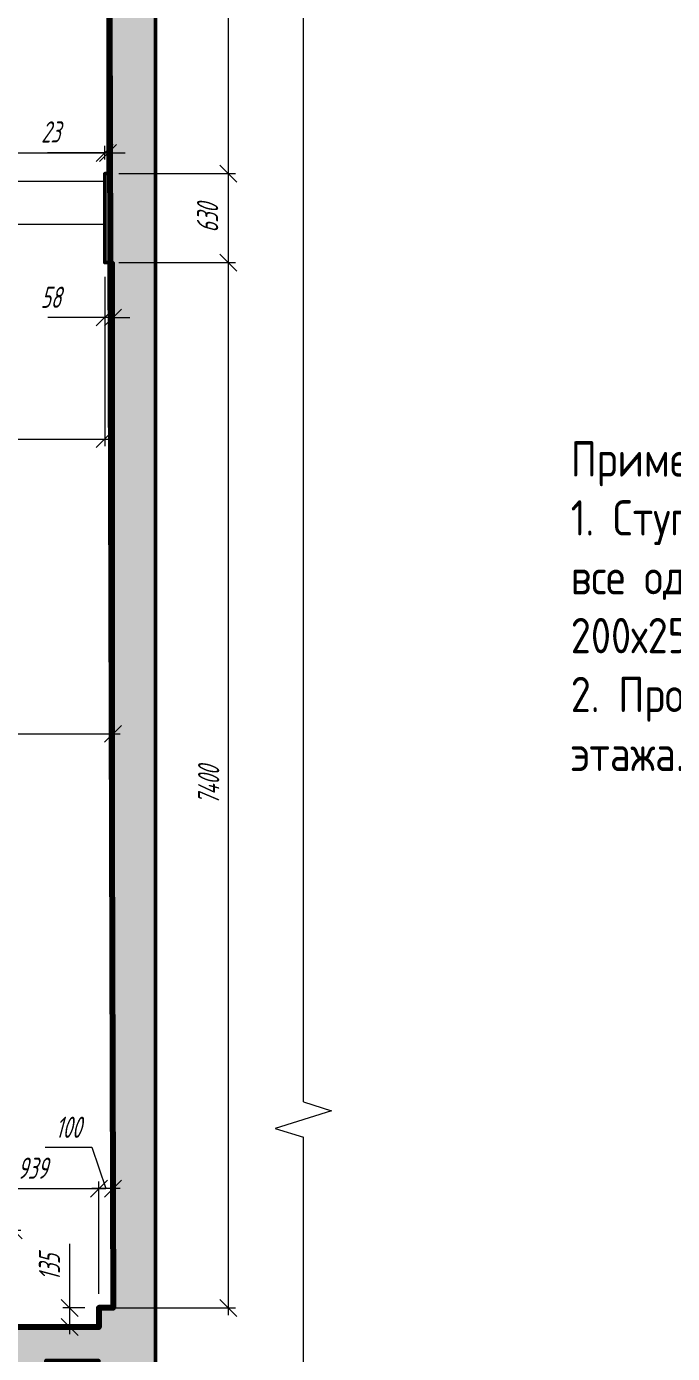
# Model space of a CAD drawing. Header units: millimetres. Extents: x -85477 to 745244, y -3684 to 128206.
# Drawn here: x 562143 to 566711, y 78386 to 87779 of the extents above; entities that cross this region are included whole.
import ezdxf

# ---------------------------------------------------------------- set-up
doc = ezdxf.new("R2010")
doc.units = ezdxf.units.MM
doc.linetypes.add('ACAD_ISO02W100', pattern=[15, 12, -3])
doc.layers.add('РАЗМЕРЫ', color=5, linetype='Continuous', lineweight=15)
doc.layers.add('СТЕНЫ 01', color=7, linetype='Continuous', lineweight=50)
doc.layers.add('ШТРИХОВКА', color=3, linetype='Continuous', transparency=0.5)
doc.styles.add('ism - 01', font='simplex.shx', dxfattribs={"width": 0.62, "oblique": 15, "height": 150})
doc.styles.add('TITLE', font='romant.shx', dxfattribs={"width": 0.8})
doc.dimstyles.new('ism - 01', dxfattribs={"dimtxt": 150, "dimasz": 120, "dimexe": 50, "dimexo": 100, "dimgap": 65, "dimtad": 1, "dimdec": 0, "dimtxsty": 'ism - 01', "dimblk": 'OBLIQUE', "dimcen": 0, "dimdle": 50, "dimadec": 0, "dimazin": 0, "dimtfac": 1, "dimtdec": 0, "dimtmove": 0, "dimatfit": 3, "dimldrblk": 'OBLIQUE', "dimfxl": 1, "dimlwd": -1, "dimlwe": -1, "dimarcsym": 0})

# ---------------------------------------------------------------- blocks, each defined once
blk = doc.blocks.new('_Oblique')
at = {"color": 0, "lineweight": -2}
blk.add_line((-0.5, -0.5), (0.5, 0.5), dxfattribs=at)
blk = doc.blocks.new('*D131')
at = {"layer": 'Defpoints', "color": 0}
for p in [(562719.3, 91173.3), (563570.7, 91173.3), (562719.3, 86738.3)]:
    blk.add_point(p, dxfattribs=at)
at = {"layer": 'РАЗМЕРЫ', "color": 0}
for p, q in [((563570.7, 86688.3), (563570.7, 91223.3)), ((562819.3, 91173.3), (563620.7, 91173.3)), ((562819.3, 86738.3), (563620.7, 86738.3))]:
    blk.add_line(p, q, dxfattribs=at)
at = {"layer": 'РАЗМЕРЫ', "color": 0, "xscale": 120, "yscale": 120, "zscale": 120}
for p, rotation in [((563570.7, 91173.3), 90), ((563570.7, 86738.3), 270)]:
    blk.add_blockref('_Oblique', p, dxfattribs=dict(at, rotation=rotation))
at = {"layer": 'РАЗМЕРЫ', "color": 0, "insert": (563427.6, 88955.8), "char_height": 150, "attachment_point": 5, "rotation": 90, "style": 'ism - 01'}
blk.add_mtext('4435', dxfattribs=at)
blk = doc.blocks.new('*D219')
at = {"layer": 'Defpoints', "color": 0}
for p in [(562654.3, 79553.6), (561715.3, 79258.3), (562654.3, 78708.3)]:
    blk.add_point(p, dxfattribs=at)
at = {"layer": 'РАЗМЕРЫ', "color": 0}
for p, q in [((561715.3, 79358.3), (561715.3, 79603.6)), ((562654.3, 78808.3), (562654.3, 79603.6)), ((561665.3, 79553.6), (562704.3, 79553.6))]:
    blk.add_line(p, q, dxfattribs=at)
at = {"layer": 'РАЗМЕРЫ', "color": 0, "xscale": 120, "yscale": 120, "zscale": 120, "rotation": 180}
blk.add_blockref('_Oblique', (561715.3, 79553.6), dxfattribs=at)
at = {"layer": 'РАЗМЕРЫ', "color": 0, "xscale": 120, "yscale": 120, "zscale": 120}
blk.add_blockref('_Oblique', (562654.3, 79553.6), dxfattribs=at)
at = {"layer": 'РАЗМЕРЫ', "color": 0, "insert": (562184.8, 79697.9), "char_height": 150, "attachment_point": 5, "style": 'ism - 01'}
blk.add_mtext('939', dxfattribs=at)
blk = doc.blocks.new('*D221')
at = {"layer": 'Defpoints', "color": 0}
for p in [(562654.3, 79553.6), (562654.3, 78708.3), (562754.3, 78708.3)]:
    blk.add_point(p, dxfattribs=at)
at = {"layer": 'РАЗМЕРЫ', "color": 0}
for p, q in [((562273.4, 79847.4), (562604.1, 79847.4)), ((562604.1, 79847.4), (562704.3, 79553.6)), ((562654.3, 78808.3), (562654.3, 79603.6)), ((562754.3, 78808.3), (562754.3, 79603.6)), ((562804.3, 79553.6), (562604.3, 79553.6))]:
    blk.add_line(p, q, dxfattribs=at)
at = {"layer": 'РАЗМЕРЫ', "color": 0, "xscale": 120, "yscale": 120, "zscale": 120}
blk.add_blockref('_Oblique', (562654.3, 79553.6), dxfattribs=at)
at = {"layer": 'РАЗМЕРЫ', "color": 0, "xscale": 120, "yscale": 120, "zscale": 120, "rotation": 180}
blk.add_blockref('_Oblique', (562754.3, 79553.6), dxfattribs=at)
at = {"layer": 'РАЗМЕРЫ', "color": 0, "insert": (562438.7, 79987.4), "char_height": 150, "attachment_point": 5, "style": 'ism - 01'}
blk.add_mtext('100', dxfattribs=at)
blk = doc.blocks.new('*D222')
at = {"layer": 'Defpoints', "color": 0}
for p in [(562448.3, 78708.3), (562654.3, 78708.3), (562654.3, 78573.3)]:
    blk.add_point(p, dxfattribs=at)
at = {"layer": 'РАЗМЕРЫ', "color": 0}
for p, q in [((562448.3, 78708.3), (562448.3, 79162.8)), ((562554.3, 78708.3), (562398.3, 78708.3)), ((562448.3, 78523.3), (562448.3, 78708.3)), ((562554.3, 78573.3), (562398.3, 78573.3))]:
    blk.add_line(p, q, dxfattribs=at)
at = {"layer": 'РАЗМЕРЫ', "color": 0, "xscale": 120, "yscale": 120, "zscale": 120}
for p, rotation in [((562448.3, 78708.3), 90), ((562448.3, 78573.3), 270)]:
    blk.add_blockref('_Oblique', p, dxfattribs=dict(at, rotation=rotation))
at = {"layer": 'РАЗМЕРЫ', "color": 0, "insert": (562305.2, 78995.6), "char_height": 150, "attachment_point": 5, "rotation": 90, "style": 'ism - 01'}
blk.add_mtext('135', dxfattribs=at)
blk = doc.blocks.new('*D223')
at = {"layer": 'Defpoints', "color": 0}
for p in [(562696.3, 86108.3), (563570.7, 86108.3), (562654.3, 78708.3)]:
    blk.add_point(p, dxfattribs=at)
at = {"layer": 'РАЗМЕРЫ', "color": 0}
for p, q in [((563570.7, 78658.3), (563570.7, 86158.3)), ((562796.3, 86108.3), (563620.7, 86108.3)), ((562754.3, 78708.3), (563620.7, 78708.3))]:
    blk.add_line(p, q, dxfattribs=at)
at = {"layer": 'РАЗМЕРЫ', "color": 0, "xscale": 120, "yscale": 120, "zscale": 120}
for p, rotation in [((563570.7, 86108.3), 90), ((563570.7, 78708.3), 270)]:
    blk.add_blockref('_Oblique', p, dxfattribs=dict(at, rotation=rotation))
at = {"layer": 'РАЗМЕРЫ', "color": 0, "insert": (563430.7, 82408.3), "char_height": 150, "attachment_point": 5, "rotation": 90, "style": 'ism - 01'}
blk.add_mtext('7400', dxfattribs=at)
blk = doc.blocks.new('*D224')
at = {"layer": 'Defpoints', "color": 0}
for p in [(562696.3, 86738.3), (563570.7, 86738.3), (562696.3, 86108.3)]:
    blk.add_point(p, dxfattribs=at)
at = {"layer": 'РАЗМЕРЫ', "color": 0}
for p, q in [((562796.3, 86738.3), (563620.7, 86738.3)), ((563570.7, 86058.3), (563570.7, 86788.3)), ((562796.3, 86108.3), (563620.7, 86108.3))]:
    blk.add_line(p, q, dxfattribs=at)
at = {"layer": 'РАЗМЕРЫ', "color": 0, "xscale": 120, "yscale": 120, "zscale": 120}
for p, rotation in [((563570.7, 86738.3), 90), ((563570.7, 86108.3), 270)]:
    blk.add_blockref('_Oblique', p, dxfattribs=dict(at, rotation=rotation))
at = {"layer": 'РАЗМЕРЫ', "color": 0, "insert": (563423.2, 86423.3), "char_height": 150, "attachment_point": 5, "rotation": 90, "style": 'ism - 01'}
blk.add_mtext('630', dxfattribs=at)
blk = doc.blocks.new('*D225')
at = {"layer": 'Defpoints', "color": 0}
for p in [(562696.3, 86108.3), (562754.3, 86108.3), (562696.3, 85719.5)]:
    blk.add_point(p, dxfattribs=at)
at = {"layer": 'РАЗМЕРЫ', "color": 0}
for p, q in [((562696.3, 86008.3), (562696.3, 85669.5)), ((562754.3, 86008.3), (562754.3, 85669.5)), ((562696.3, 85719.5), (562292.8, 85719.5)), ((562754.3, 85719.5), (562696.3, 85719.5)), ((562754.3, 85719.5), (562874.3, 85719.5))]:
    blk.add_line(p, q, dxfattribs=at)
at = {"layer": 'РАЗМЕРЫ', "color": 0, "xscale": 120, "yscale": 120, "zscale": 120}
blk.add_blockref('_Oblique', (562696.3, 85719.5), dxfattribs=at)
at = {"layer": 'РАЗМЕРЫ', "color": 0, "xscale": 120, "yscale": 120, "zscale": 120, "rotation": 180}
blk.add_blockref('_Oblique', (562754.3, 85719.5), dxfattribs=at)
at = {"layer": 'РАЗМЕРЫ', "color": 0, "insert": (562314.6, 85862.6), "char_height": 150, "attachment_point": 5, "style": 'ism - 01'}
blk.add_mtext('58', dxfattribs=at)
blk = doc.blocks.new('*D226')
at = {"layer": 'Defpoints', "color": 0}
for p in [(562696.3, 86884.4), (562696.3, 86738.3), (562719.3, 86738.3)]:
    blk.add_point(p, dxfattribs=at)
at = {"layer": 'РАЗМЕРЫ', "color": 0}
for p, q in [((562696.3, 86838.3), (562696.3, 86934.4)), ((562719.3, 86838.3), (562719.3, 86934.4)), ((562696.3, 86884.4), (562290.7, 86884.4)), ((562719.3, 86884.4), (562696.3, 86884.4)), ((562719.3, 86884.4), (562839.3, 86884.4))]:
    blk.add_line(p, q, dxfattribs=at)
at = {"layer": 'РАЗМЕРЫ', "color": 0, "xscale": 120, "yscale": 120, "zscale": 120}
blk.add_blockref('_Oblique', (562696.3, 86884.4), dxfattribs=at)
at = {"layer": 'РАЗМЕРЫ', "color": 0, "xscale": 120, "yscale": 120, "zscale": 120, "rotation": 180}
blk.add_blockref('_Oblique', (562719.3, 86884.4), dxfattribs=at)
at = {"layer": 'РАЗМЕРЫ', "color": 0, "insert": (562313.5, 87033.3), "char_height": 150, "attachment_point": 5, "style": 'ism - 01'}
blk.add_mtext('23', dxfattribs=at)
blk = doc.blocks.new('*D289')
at = {"layer": 'Defpoints', "color": 0}
for p in [(562696.3, 86884.4), (562696.3, 86738.3), (559781.3, 86681.3)]:
    blk.add_point(p, dxfattribs=at)
at = {"layer": 'РАЗМЕРЫ', "color": 0}
for p, q in [((559781.3, 86781.3), (559781.3, 86934.4)), ((562696.3, 86838.3), (562696.3, 86934.4)), ((559731.3, 86884.4), (562746.3, 86884.4))]:
    blk.add_line(p, q, dxfattribs=at)
at = {"layer": 'РАЗМЕРЫ', "color": 0, "xscale": 120, "yscale": 120, "zscale": 120, "rotation": 180}
blk.add_blockref('_Oblique', (559781.3, 86884.4), dxfattribs=at)
at = {"layer": 'РАЗМЕРЫ', "color": 0, "xscale": 120, "yscale": 120, "zscale": 120}
blk.add_blockref('_Oblique', (562696.3, 86884.4), dxfattribs=at)
at = {"layer": 'РАЗМЕРЫ', "color": 0, "insert": (561238.8, 87034.5), "char_height": 150, "attachment_point": 5, "style": 'ism - 01'}
blk.add_mtext('2915', dxfattribs=at)
blk = doc.blocks.new('*D299')
at = {"layer": 'Defpoints', "color": 0}
for p in [(562696.3, 86108.3), (559836.3, 85211.3), (562696.3, 84858.8)]:
    blk.add_point(p, dxfattribs=at)
at = {"layer": 'РАЗМЕРЫ', "color": 0}
for p, q in [((562696.3, 86008.3), (562696.3, 84808.8)), ((559836.3, 85111.3), (559836.3, 84808.8)), ((559786.3, 84858.8), (562746.3, 84858.8))]:
    blk.add_line(p, q, dxfattribs=at)
at = {"layer": 'РАЗМЕРЫ', "color": 0, "xscale": 120, "yscale": 120, "zscale": 120, "rotation": 180}
blk.add_blockref('_Oblique', (559836.3, 84858.8), dxfattribs=at)
at = {"layer": 'РАЗМЕРЫ', "color": 0, "xscale": 120, "yscale": 120, "zscale": 120}
blk.add_blockref('_Oblique', (562696.3, 84858.8), dxfattribs=at)
at = {"layer": 'РАЗМЕРЫ', "color": 0, "insert": (561266.3, 85004.6), "char_height": 150, "attachment_point": 5, "style": 'ism - 01'}
blk.add_mtext('2860', dxfattribs=at)
blk = doc.blocks.new('*D527')
at = {"layer": 'Defpoints', "color": 0}
for p in [(551609.3, 84078.3), (562754.3, 84078.3), (562754.3, 82772.6)]:
    blk.add_point(p, dxfattribs=at)
at = {"layer": 'РАЗМЕРЫ', "color": 0, "linetype": 'Continuous'}
for p, q in [((551609.3, 83978.3), (551609.3, 82722.6)), ((562754.3, 83978.3), (562754.3, 82722.6)), ((551559.3, 82772.6), (562804.3, 82772.6))]:
    blk.add_line(p, q, dxfattribs=at)
at = {"layer": 'РАЗМЕРЫ', "color": 0, "xscale": 120, "yscale": 120, "zscale": 120, "rotation": 180}
blk.add_blockref('_Oblique', (551609.3, 82772.6), dxfattribs=at)
at = {"layer": 'РАЗМЕРЫ', "color": 0, "xscale": 120, "yscale": 120, "zscale": 120}
blk.add_blockref('_Oblique', (562754.3, 82772.6), dxfattribs=at)
at = {"layer": 'РАЗМЕРЫ', "color": 0, "insert": (557181.8, 82915.7), "char_height": 150, "attachment_point": 5, "style": 'ism - 01'}
blk.add_mtext('11145', dxfattribs=at)
blk = doc.blocks.new('*D763')
at = {"layer": 'Defpoints', "color": 0}
for p in [(562321.3, 91173.3), (561715.3, 79258.3), (562052, 79258.3)]:
    blk.add_point(p, dxfattribs=at)
at = {"layer": 'РАЗМЕРЫ', "color": 0}
for p, q in [((562052, 91223.3), (562052, 79208.3)), ((562221.3, 91173.3), (562002, 91173.3)), ((561815.3, 79258.3), (562102, 79258.3))]:
    blk.add_line(p, q, dxfattribs=at)
at = {"layer": 'РАЗМЕРЫ', "color": 0, "xscale": 120, "yscale": 120, "zscale": 120}
for p, rotation in [((562052, 91173.3), 90), ((562052, 79258.3), 270)]:
    blk.add_blockref('_Oblique', p, dxfattribs=dict(at, rotation=rotation))
at = {"layer": 'РАЗМЕРЫ', "color": 0, "insert": (561907.6, 85215.8), "char_height": 150, "attachment_point": 5, "rotation": 90, "style": 'ism - 01'}
blk.add_mtext('11915', dxfattribs=at)
blk = doc.blocks.new('*U125')
at = {"layer": 'РАЗМЕРЫ', "color": 0, "ltscale": 100}
for p, q in [((0, -11842.5), (0, 200)), ((200, -11905), (-200, -12030)), ((0, -11842.5), (200, -11905)), ((-200, -12030), (0, -12092.5)), ((0, -24135), (0, -12092.5))]:
    blk.add_line(p, q, dxfattribs=at)

msp = doc.modelspace()

# ---------------------------------------------------------------- hatches: boundary and pattern name
at = {"layer": 'ШТРИХОВКА', "true_color": 0x000000}
h = msp.add_hatch(dxfattribs=at)
h.set_pattern_fill('ANSI35', color=18, scale=25)
h.paths.add_polyline_path([(559850.3, 79138.3), (561595.3, 79138.3), (561595.3, 78573.3), (559850.3, 78573.3)], flags=16)
h.paths.add_polyline_path([(564100.5, 68897.9), (564100.5, 68358.3), (561664.3, 68358.3), (561664.3, 68898.3), (561946.3, 68898.3), (561946.3, 75274.3), (562056.3, 75274.3), (562056.3, 75850.3), (559863.3, 75850.3), (559863.3, 76524.3), (559167.3, 76524.3), (559167.3, 76027.3), (558767.3, 76027.3), (558767.3, 76834.3), (559012.3, 76834.3), (559012.3, 77019.3), (559152.3, 77019.3), (559152.3, 76869.3), (559197.3, 76869.3), (559197.3, 76741.3), (560320.3, 76741.3), (560320.3, 76581.3), (560062.3, 76581.3), (560062.3, 76031.3), (562027.3, 76031.2), (562027.3, 76581.5), (561582.8, 76581), (561582.8, 76831.5), (562028.6, 76831.2), (562030.8, 78381.3), (559815.3, 78381.3), (559815.3, 78259.3), (559147.3, 78259.3), (559147.3, 78029.3), (559012.3, 78029.3), (559012.3, 78553.3), (559465.3, 78553.3), (559465.3, 79258.3), (561715.3, 79258.3), (561715.3, 78573.3), (562654.3, 78573.3), (562654.3, 78708.3), (562754.3, 78708.3), (562754.3, 86108.3), (562696.3, 86108.3), (562696.3, 86738.3), (562719.3, 86738.3), (562719.3, 91173.3), (562321.3, 91173.3), (562321.3, 91609.3), (564100.5, 91609.3), (564100.5, 91189.3), (563054.3, 91189.3), (563054.3, 78288.3), (562654.3, 78288.3), (562654.3, 78335.9), (562279.3, 78336.8), (562279.3, 75850.3), (562177.8, 75850.3), (562177.8, 75274.3), (562246.3, 75274.3), (562246.3, 68902.8)])

# ---------------------------------------------------------------- linework, layer by layer
at = {"layer": 'РАЗМЕРЫ', "color": 1, "lineweight": 100, "ltscale": 5}
msp.add_lwpolyline([(552894.3, 91446.3), (554374.3, 91446.3), (554374.3, 91166.3), (556567.3, 91166.3), (556567.3, 91443.3), (559071.3, 91443.3), (559071.3, 91175.3), (560233.3, 91175.3), (560233.3, 91455.3), (562321.3, 91455.3), (562321.3, 91173.3), (562719.3, 91173.3), (562754.3, 78708.3), (562654.3, 78708.3), (562654.3, 78573.3), (561715.3, 78573.3), (561715.3, 79258.3), (559465.3, 79258.3), (559465.3, 78553.3), (559012.3, 78553.3), (559012.3, 78259.3)], dxfattribs=at)
at = {"layer": 'РАЗМЕРЫ', "color": 0, "linetype": 'ACAD_ISO02W100', "ltscale": 0.5}
msp.add_lwpolyline([(559781.3, 86681.3), (559781.3, 86381.3), (562696.3, 86381.3), (562696.3, 86681.3)], close=True, dxfattribs=at)
at = {"layer": 'СТЕНЫ 01'}
for points in [[(564100.5, 91609.3), (562321.3, 91609.3), (562321.3, 91173.3), (562719.3, 91173.3), (562719.3, 86738.3), (562696.3, 86738.3), (562696.3, 86108.3), (562754.3, 86108.3), (562754.3, 78708.3), (562654.3, 78708.3), (562654.3, 78573.3), (561715.3, 78573.3), (561715.3, 79258.3), (559465.3, 79258.3), (559465.3, 78553.3), (559012.3, 78553.3), (559012.3, 78029.3)], [(564100.5, 68897.9), (562246.3, 68902.8), (562246.3, 75274.3), (562177.8, 75274.3), (562177.8, 75850.3), (562279.3, 75850.3), (562279.3, 78336.8), (562654.3, 78335.9), (562654.3, 78288.3), (563054.3, 78288.3), (563054.3, 91189.3), (564100.5, 91189.3)]]:
    msp.add_lwpolyline(points, dxfattribs=at)

# ---------------------------------------------------------------- block references
at = {"layer": 'РАЗМЕРЫ', "color": 0}
msp.add_blockref('*U125', (564100.5, 92009.3), dxfattribs=at)

# ---------------------------------------------------------------- texts
at = {"color": 0, "lineweight": 25, "insert": (565991.2, 84843), "char_height": 250, "attachment_point": 1, "style": 'TITLE'}
msp.add_mtext_dynamic_manual_height_columns('Примечания для плана подвала: \\P1. Ступени внутренней лестницы соединяющей подвал с 1-м этажом все одинаковые (погрешность в пределах {\\A1;%%p2} мм). Размер ступеней 200х250 мм.\\P2. Проекция плана подвала увязана с проекцией плана первого этажа. Разница не значительна из-за разной отделки стен.', width=6363.628, gutter_width=1500, heights=[0], dxfattribs=at).dxf.set("width", 10083.333)

# ---------------------------------------------------------------- dimensions: what is measured, and where the dimension line sits
at = {"layer": 'РАЗМЕРЫ', "color": 6}
dim = msp.add_linear_dim(base=(562052, 79258.3), p1=(562321.3, 91173.3), p2=(561715.3, 79258.3), angle=90, dimstyle='ism - 01', override={"dimlfac": 1, "dimtxsty": 'ism - 01', "dimtolj": 0}, dxfattribs=at)
dim.commit()
dim.dimension.update_dxf_attribs({"geometry": '*D763', "text_midpoint": (561907.6, 85215.8)})
at = {"layer": 'РАЗМЕРЫ'}
for base, p1, p2, picture, middle in [((563570.7, 91173.3), (562719.3, 86738.3), (562719.3, 91173.3), '*D131', (563427.6, 88955.8)), ((563570.7, 86738.3), (562696.3, 86108.3), (562696.3, 86738.3), '*D224', (563423.2, 86423.3)), ((563570.7, 86108.3), (562654.3, 78708.3), (562696.3, 86108.3), '*D223', (563430.7, 82408.3)), ((562448.3, 78708.3), (562654.3, 78573.3), (562654.3, 78708.3), '*D222', (562305.2, 78995.6))]:
    dim = msp.add_linear_dim(base=base, p1=p1, p2=p2, angle=90, dimstyle='ism - 01', dxfattribs=at)
    dim.commit()
    dim.dimension.update_dxf_attribs({"geometry": picture, "text_midpoint": middle})
for base, p1, p2, picture, middle in [((562696.3, 86884.4), (559781.3, 86681.3), (562696.3, 86738.3), '*D289', (561238.8, 87034.5)), ((562696.3, 86884.4), (562719.3, 86738.3), (562696.3, 86738.3), '*D226', (562313.5, 87033.3)), ((562696.3, 84858.8), (559836.3, 85211.3), (562696.3, 86108.3), '*D299', (561266.3, 85004.6)), ((562696.3, 85719.5), (562754.3, 86108.3), (562696.3, 86108.3), '*D225', (562314.6, 85862.6)), ((562654.3, 79553.6), (561715.3, 79258.3), (562654.3, 78708.3), '*D219', (562184.8, 79697.9))]:
    dim = msp.add_linear_dim(base=base, p1=p1, p2=p2, dimstyle='ism - 01', dxfattribs=at)
    dim.commit()
    dim.dimension.update_dxf_attribs({"geometry": picture, "text_midpoint": middle})
at = {"layer": 'РАЗМЕРЫ', "color": 6}
dim = msp.add_linear_dim(base=(562754.3, 82772.6), p1=(551609.3, 84078.3), p2=(562754.3, 84078.3), dimstyle='ism - 01', override={"dimfxl": 2}, dxfattribs=at)
dim.commit()
dim.dimension.update_dxf_attribs({"geometry": '*D527', "text_midpoint": (557181.8, 82915.7)})
at = {"layer": 'РАЗМЕРЫ'}
dim = msp.add_linear_dim(base=(562654.3, 79553.6), p1=(562754.3, 78708.3), p2=(562654.3, 78708.3), dimstyle='ism - 01', override={"dimtmove": 1}, dxfattribs=at)
dim.commit()
dim.dimension.update_dxf_attribs({"geometry": '*D221', "text_midpoint": (562539.1, 79847.4), "dimtype": 160})

doc.saveas('drawing.dxf')
